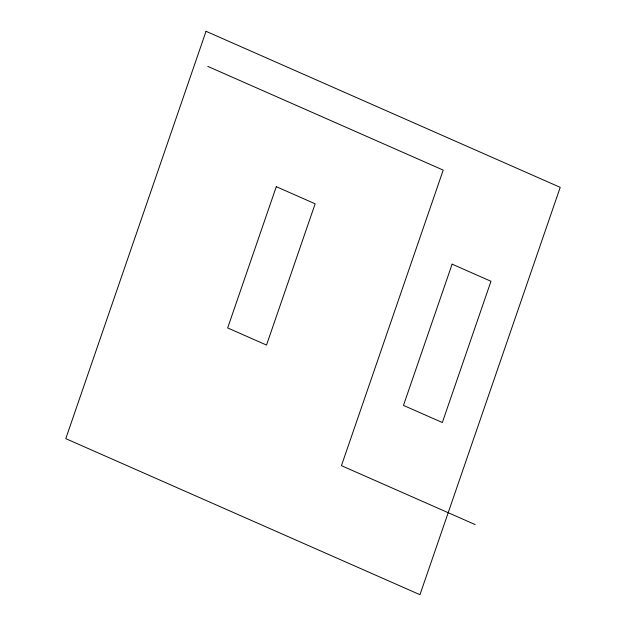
<?xml version="1.0" encoding="UTF-8"?>
<svg xmlns="http://www.w3.org/2000/svg" width="626" height="626" viewBox="0 0 626 626"><rect width="100%" height="100%" fill="white"/><g stroke="black" fill="none" stroke-linecap="round" stroke-linejoin="round"><path stroke-width="0.94" d="M207.801 66.387L443.208 170.108L341.436 465.658L475.189 524.588M206.04 31.3L65.777 438.646L419.96 594.7L560.223 187.354L206.04 31.3M276.293 186.681L227.661 327.938L266.519 345.059L315.152 203.802L276.293 186.681M452.113 264.149L403.473 405.405L442.332 422.527L490.972 281.27L452.113 264.149"/></g></svg>
